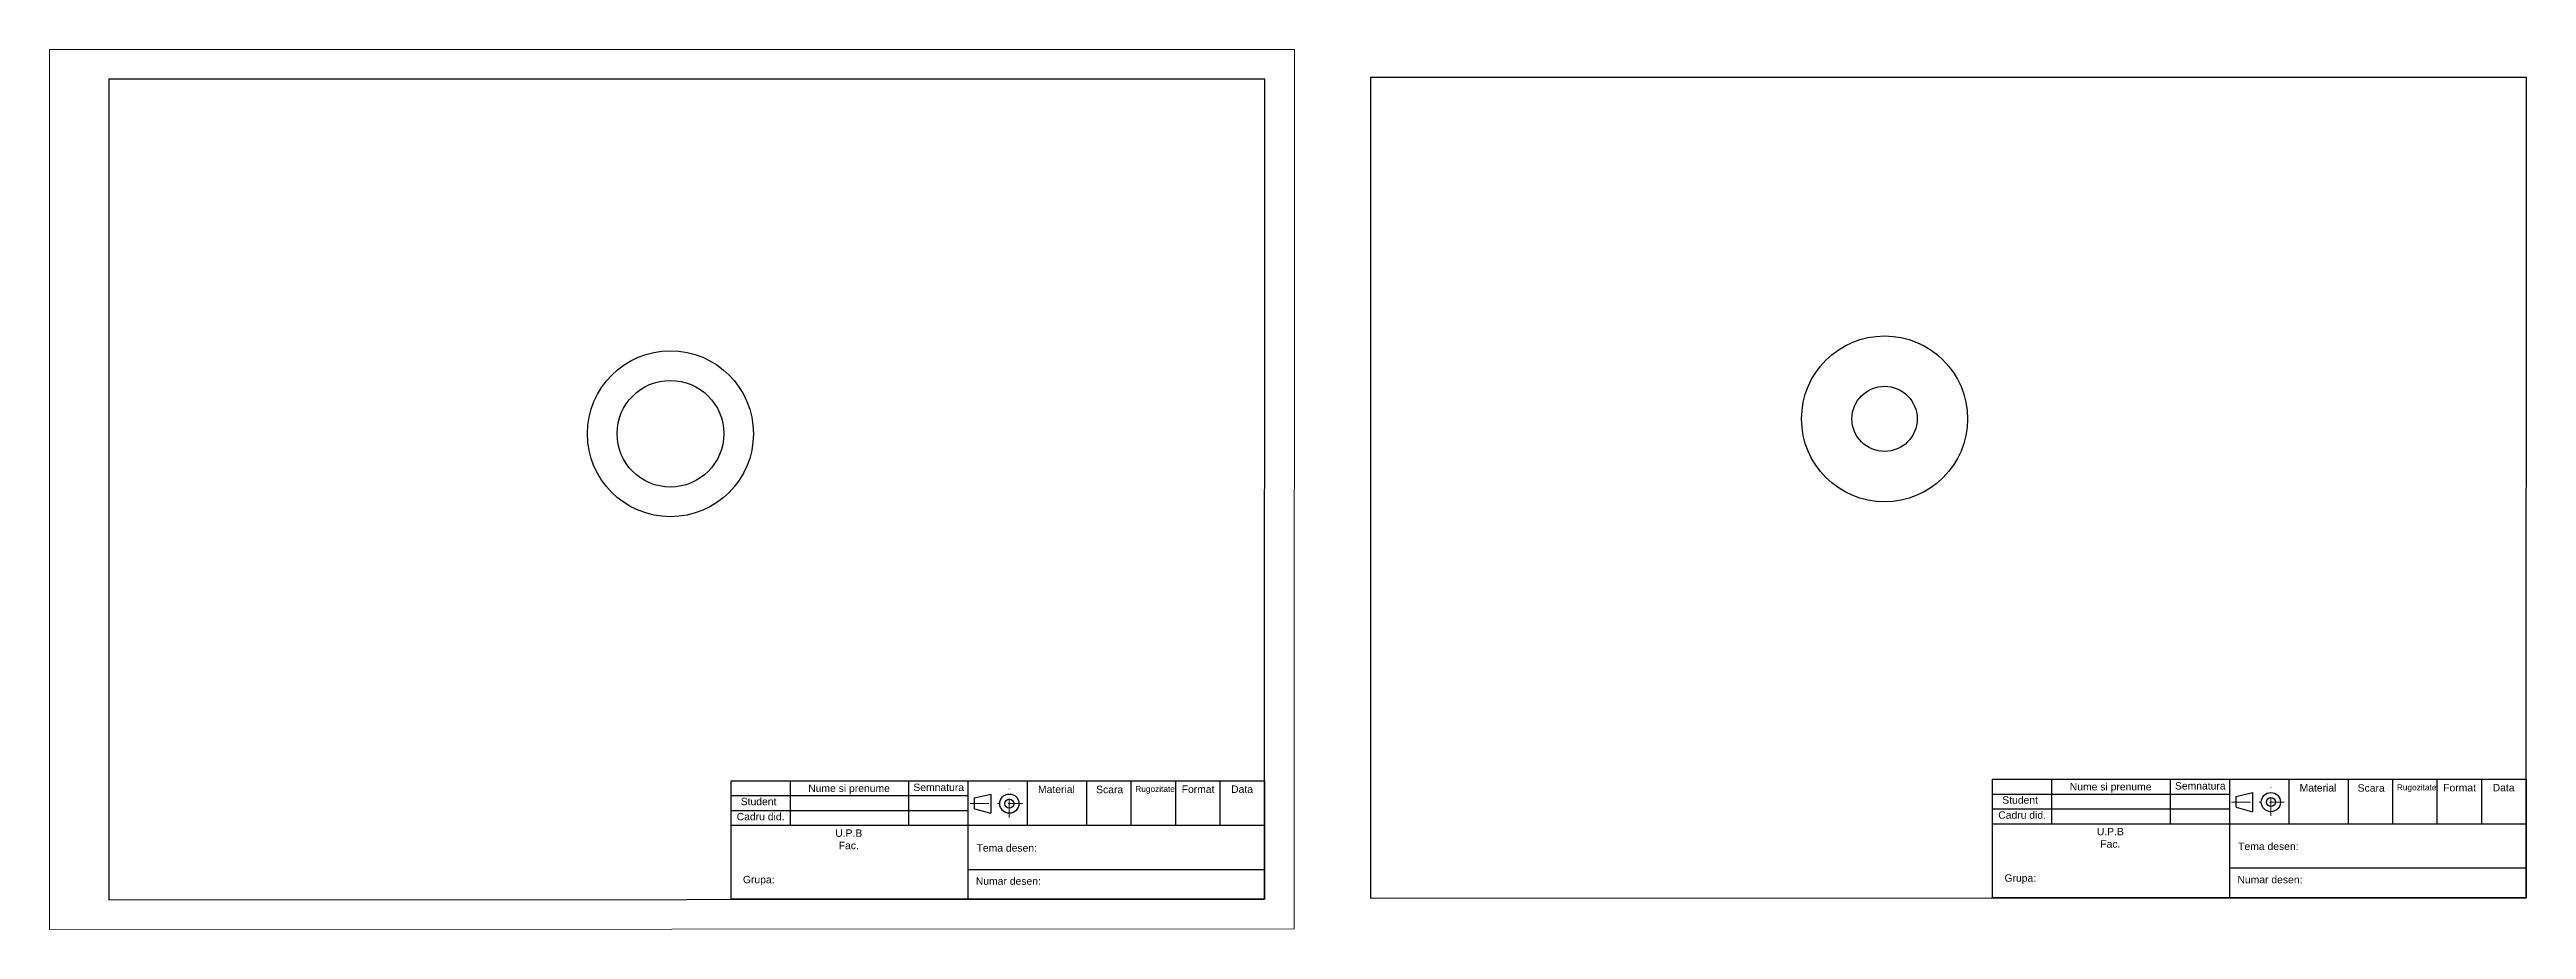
# Model space of a CAD drawing. Header units: millimetres. Extents: x 0 to 836, y 0 to 297.
import ezdxf

# ---------------------------------------------------------------- set-up
doc = ezdxf.new("R2010")
doc.units = ezdxf.units.MM
doc.linetypes.add('DASHDOT', pattern=[25.4, 12.7, -6.35, 0, -6.35])
doc.linetypes.add('DASHDOT2', pattern=[12.7, 6.35, -3.175, 0, -3.175])
for name, color, linetype, lineweight in [('Ajutor', 6, 'DASHDOT', 5), ('Chenar', 250, 'Continuous', 30), ('Chenar-ext', 6, 'Continuous', 5), ('indicator', 250, 'Continuous', 30), ('Muchii Groase', 250, 'Continuous', 30)]:
    doc.layers.add(name, color=color, linetype=linetype, lineweight=lineweight)
doc.styles.get("Standard").update_dxf_attribs({"font": 'arial.ttf'})

msp = doc.modelspace()

# ---------------------------------------------------------------- linework, layer by layer
at = {"layer": 'Ajutor', "linetype": 'Continuous'}
for p, q in [((410, 227), (409.98, 227)), ((410, 179), (409.96, 179)), ((410, 119), (409.95, 119)), ((410, 69), (409.93, 69)), ((103, 10.04), (103, 10.01)), ((193, 10.08), (193, 10.01)), ((276, 10.18), (276, 10.01)), ((326, 10.18), (326, 10.01)), ((701.59, 10.69), (701.59, 10.53)), ((751.59, 10.69), (751.59, 10.53))]:
    msp.add_line(p, q, dxfattribs=at)
at = {"layer": 'Chenar', "linetype": 'Continuous'}
for p, q in [((410, 297), (410, 297)), ((20, 287), (20, 10.01)), ((410, 287), (20, 287)), ((409.91, 10.18), (410, 287)), ((420, 287), (420, 287)), ((835.58, 287.52), (445.59, 287.52)), ((445.59, 287.52), (445.59, 10.53)), ((835.5, 10.69), (835.58, 287.52)), ((229.91, 10.18), (229.91, 50.18)), ((229.91, 50.18), (409.91, 50.18)), ((249.91, 35.18), (249.91, 50.18)), ((289.91, 35.18), (289.91, 50.18)), ((309.91, 10.18), (309.91, 50.18)), ((329.91, 35.18), (329.91, 50.18)), ((349.91, 35.18), (349.91, 50.18)), ((364.91, 35.18), (364.91, 50.18)), ((379.91, 35.18), (379.91, 50.18)), ((394.91, 35.18), (394.91, 50.18)), ((409.91, 50.18), (409.91, 10.18)), ((655.5, 10.69), (655.5, 50.69)), ((655.5, 50.69), (835.5, 50.69)), ((675.5, 35.69), (675.5, 50.69)), ((715.5, 35.69), (715.5, 50.69)), ((735.5, 10.69), (735.5, 50.69)), ((755.5, 35.69), (755.5, 50.69)), ((775.5, 35.69), (775.5, 50.69)), ((790.5, 35.69), (790.5, 50.69)), ((805.5, 35.69), (805.5, 50.69)), ((820.5, 35.69), (820.5, 50.69)), ((835.5, 50.69), (835.5, 10.69)), ((229.91, 45.18), (309.91, 45.18)), ((655.5, 45.69), (735.5, 45.69)), ((229.91, 40.18), (309.91, 40.18)), ((229.91, 35.18), (409.91, 35.18)), ((655.5, 40.69), (735.5, 40.69)), ((655.5, 35.69), (835.5, 35.69)), ((409.91, 20.18), (309.91, 20.18)), ((835.5, 20.69), (735.5, 20.69)), ((0, 10), (0, 10)), ((20, 10.01), (409.91, 10.18)), ((409.91, 10.18), (229.91, 10.18)), ((445.59, 10.53), (835.5, 10.69)), ((835.5, 10.69), (655.5, 10.69)), ((20, 0.01), (20, 0))]:
    msp.add_line(p, q, dxfattribs=at)
at = {"layer": 'Chenar-ext', "linetype": 'Continuous'}
for p, q in [((420, 297), (0, 297)), ((0, 297), (0, 0)), ((419.91, 0.18), (420, 297)), ((0, 0), (419.91, 0.18))]:
    msp.add_line(p, q, dxfattribs=at)
at = {"layer": 'indicator', "linetype": 'Continuous'}
for p, q in [((229.91, 10.18), (229.91, 50.18)), ((229.91, 50.18), (409.91, 50.18)), ((309.91, 10.18), (309.91, 50.18)), ((409.91, 50.18), (409.91, 10.18)), ((655.5, 10.69), (655.5, 50.69)), ((655.5, 50.69), (835.5, 50.69)), ((735.5, 10.69), (735.5, 50.69)), ((835.5, 50.69), (835.5, 10.69)), ((312.08, 44.42), (317.56, 45.72)), ((312.08, 40.73), (312.08, 44.42)), ((317.56, 45.72), (317.56, 39.24)), ((737.66, 44.94), (743.14, 46.23)), ((737.66, 41.25), (737.66, 44.94)), ((743.14, 46.23), (743.14, 39.75)), ((229.91, 35.18), (409.91, 35.18)), ((312.08, 40.73), (317.56, 39.24)), ((655.5, 35.69), (835.5, 35.69)), ((737.66, 41.25), (743.14, 39.75)), ((409.91, 20.18), (309.91, 20.18)), ((835.5, 20.69), (735.5, 20.69)), ((409.91, 10.18), (229.91, 10.18)), ((835.5, 10.69), (655.5, 10.69))]:
    msp.add_line(p, q, dxfattribs=at)
at = {"layer": 'indicator', "linetype": 'Continuous', "lineweight": 20}
for p, q in [((249.91, 35.18), (249.91, 50.18)), ((289.91, 35.18), (289.91, 50.18)), ((329.91, 35.18), (329.91, 50.18)), ((349.91, 35.18), (349.91, 50.18)), ((364.91, 35.18), (364.91, 50.18)), ((379.91, 35.18), (379.91, 50.18)), ((394.91, 35.18), (394.91, 50.18)), ((675.5, 35.69), (675.5, 50.69)), ((715.5, 35.69), (715.5, 50.69)), ((755.5, 35.69), (755.5, 50.69)), ((775.5, 35.69), (775.5, 50.69)), ((790.5, 35.69), (790.5, 50.69)), ((805.5, 35.69), (805.5, 50.69)), ((820.5, 35.69), (820.5, 50.69)), ((229.91, 45.18), (309.91, 45.18)), ((655.5, 45.69), (735.5, 45.69)), ((229.91, 40.18), (309.91, 40.18)), ((655.5, 40.69), (735.5, 40.69))]:
    msp.add_line(p, q, dxfattribs=at)
at = {"layer": 'indicator', "color": 1, "linetype": 'DASHDOT2', "lineweight": 5}
for p, q in [((310.54, 42.48), (328.27, 42.48)), ((323.78, 37.84), (323.78, 48.45)), ((736.12, 42.99), (753.86, 42.99)), ((749.37, 38.36), (749.37, 48.97))]:
    msp.add_line(p, q, dxfattribs=at)
at = {"layer": 'indicator', "linetype": 'Continuous'}
for centre, radius in [((323.78, 42.48), 3.24), ((323.78, 42.48), 1.51), ((749.37, 42.99), 3.24), ((749.37, 42.99), 1.51)]:
    msp.add_circle(centre, radius, dxfattribs=at)
at = {"layer": 'Muchii Groase', "linetype": 'Continuous'}
for centre, radius in [((209.45, 167.32), 28), ((619.05, 172.34), 28), ((209.45, 167.32), 18), ((619.05, 172.34), 11)]:
    msp.add_circle(centre, radius, dxfattribs=at)

# ---------------------------------------------------------------- texts
at = {"layer": 'indicator', "linetype": 'Continuous', "char_height": 2.5, "attachment_point": 2}
for insert in [(239.18, 44.45), (664.77, 44.96)]:
    msp.add_mtext('Student', dxfattribs=dict(at, insert=insert))
at = {"layer": 'indicator', "linetype": 'Continuous'}
for s, width, insert, char_height, attachment_point in [('Nume si prenume', 34.4883, (255.93, 48.92), 2.5, 1), ('Semnatura', 18.4711, (291.42, 49.23), 2.5, 1), ('Material', 17.5018, (333.46, 48.55), 2.5, 1), ('Scara', 20, (353.06, 48.49), 2.5, 1), ('Rugozitate', 12.5661, (366.27, 48.44), 2, 1), ('Format', 12.8186, (381.92, 48.6), 2.5, 1), ('Data', 11.1262, (398.6, 48.6), 2.5, 1), ('Nume si prenume', 34.4883, (681.52, 49.44), 2.5, 1), ('Semnatura', 18.4711, (717.01, 49.74), 2.5, 1), ('Material', 17.5018, (759.05, 49.07), 2.5, 1), ('Scara', 20, (778.64, 49.01), 2.5, 1), ('Rugozitate', 12.5661, (791.86, 48.96), 2, 1), ('Format', 12.8186, (807.5, 49.12), 2.5, 1), ('Data', 11.1262, (824.19, 49.12), 2.5, 1), ('Cadru did.', 17.5446, (231.81, 39.36), 2.5, 1), ('\\pxqc;U.P.B\\PFac.', 23.2509, (257.99, 27.07), 2.5, 7), ('Cadru did.', 17.5446, (657.4, 39.88), 2.5, 1), ('\\pxqc;U.P.B\\PFac.', 23.2509, (683.58, 27.59), 2.5, 7), ('Tema desen:', 29.544, (312.73, 28.79), 2.5, 1), ('Tema desen:', 29.544, (738.32, 29.31), 2.5, 1), ('Grupa:', 15.0818, (233.91, 18.11), 2.5, 1), ('Numar desen:', 33.3018, (312.49, 17.58), 2.5, 1), ('Grupa:', 15.0818, (659.5, 18.62), 2.5, 1), ('Numar desen:', 33.3018, (738.08, 18.1), 2.5, 1)]:
    msp.add_mtext_dynamic_manual_height_columns(s, width=width, gutter_width=12.5, heights=[0], dxfattribs=dict(at, insert=insert, char_height=char_height, attachment_point=attachment_point))

doc.saveas('drawing.dxf')
